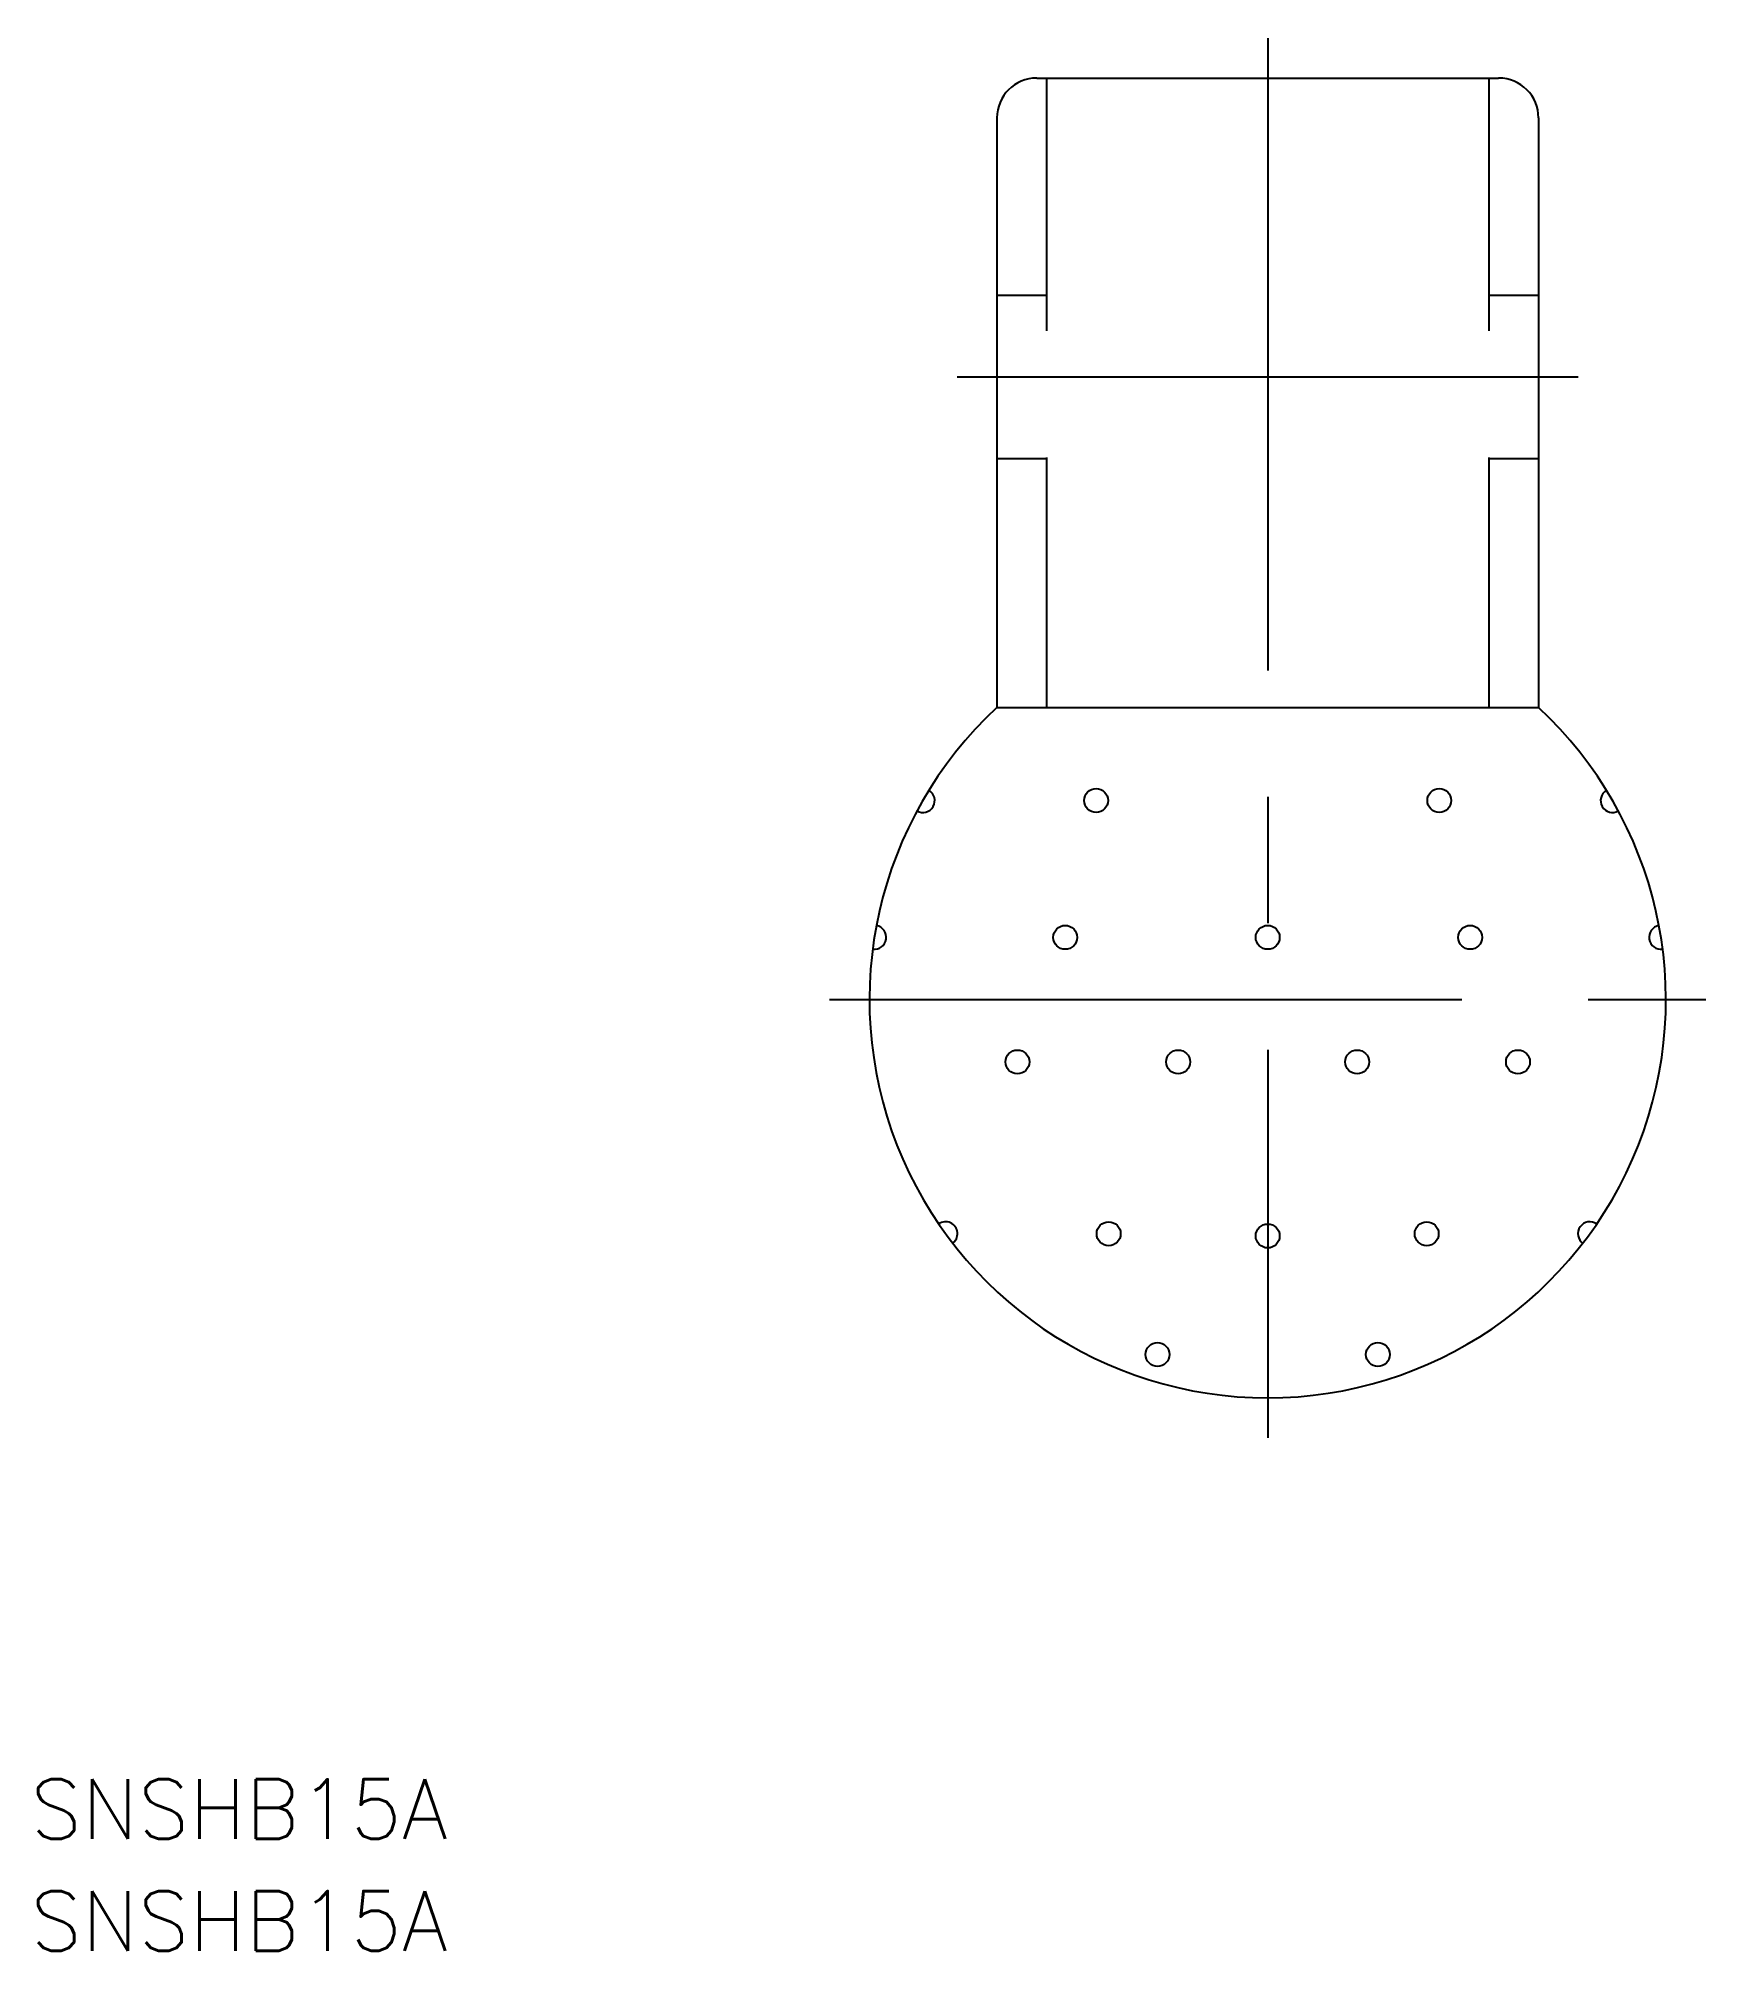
# Model space of a CAD drawing. Extents: x -61.7 to 22, y -47.8 to 48.3.
import ezdxf

# ---------------------------------------------------------------- set-up
doc = ezdxf.new("R2010")
doc.units = 0
doc.linetypes.add('CENTER', pattern=[50.8, 31.75, -6.35, 6.35, -6.35])
doc.linetypes.add('DASHED', pattern=[19.05, 12.7, -6.35])
doc.layers.get('0').update_dxf_attribs({"linetype": 'CONTINUOUS'})
doc.layers.add('CENTER', color=1, linetype='CENTER')
doc.styles.get("Standard").update_dxf_attribs({"font": 'txt.shx', "height": 3, "bigfont": 'bigfont.shx'})

msp = doc.modelspace()

# ---------------------------------------------------------------- linework, layer by layer
at = {"color": 7, "linetype": 'CONTINUOUS'}
for p, q in [((-11.6, 46.283), (11.6, 46.283)), ((-13.6, 44.283), (-13.6, 14.664)), ((13.6, 44.283), (13.6, 14.664)), ((-13.6, 14.664), (13.6, 14.664))]:
    msp.add_line(p, q, dxfattribs=at)
at = {"color": 3, "linetype": 'DASHED'}
for p, q in [((-11.1, 46.283), (-11.1, 14.664)), ((11.1, 46.283), (11.1, 14.664)), ((-13.6, 35.383), (-11.1, 35.383)), ((11.1, 35.383), (13.6, 35.383)), ((-13.6, 27.183), (-11.1, 27.183)), ((11.1, 27.183), (13.6, 27.183))]:
    msp.add_line(p, q, dxfattribs=at)
at = {"color": 7, "linetype": 'CONTINUOUS'}
for centre in [(-8.618, 10), (8.618, 10), (-10.167, 3.129), (0, 3.129), (10.167, 3.129), (-12.57, -3.129), (-4.496, -3.129), (4.496, -3.129), (12.57, -3.129), (-7.986, -11.756), (0, -11.868), (7.986, -11.756), (-5.536, -17.82), (5.536, -17.82)]:
    msp.add_circle(centre, 0.6, dxfattribs=at)
for centre, radius, start, end in [((-11.6, 44.283), 2, 90, 180), ((11.6, 44.283), 2, 0, 90), ((0, 0), 20, 132.84364, 47.15636), ((-17.321, 10), 0.6, 240.85947, 59.14053), ((17.321, 10), 0.6, 120.85947, 299.14053), ((-19.754, 3.129), 0.6, 261.85947, 80.14053), ((19.754, 3.129), 0.6, 99.85947, 278.14053), ((-16.18, -11.756), 0.6, 305.14053, 125.14053), ((16.18, -11.756), 0.6, 54.85947, 234.85947)]:
    msp.add_arc(centre, radius, start, end, dxfattribs=at)
at = {"layer": 'CENTER', "color": 1, "linetype": 'CENTER'}
for p, q in [((0, 48.283), (0, -22)), ((-15.6, 31.283), (15.6, 31.283)), ((-22, 0), (22, 0))]:
    msp.add_line(p, q, dxfattribs=at)

# ---------------------------------------------------------------- texts
at = {"color": 7, "linetype": 'CONTINUOUS'}
for p in [(-62.129, -42.151), (-62.129, -47.765)]:
    msp.add_text('SNSHB15A', height=3, dxfattribs=at).set_placement(p)

doc.saveas('drawing.dxf')
